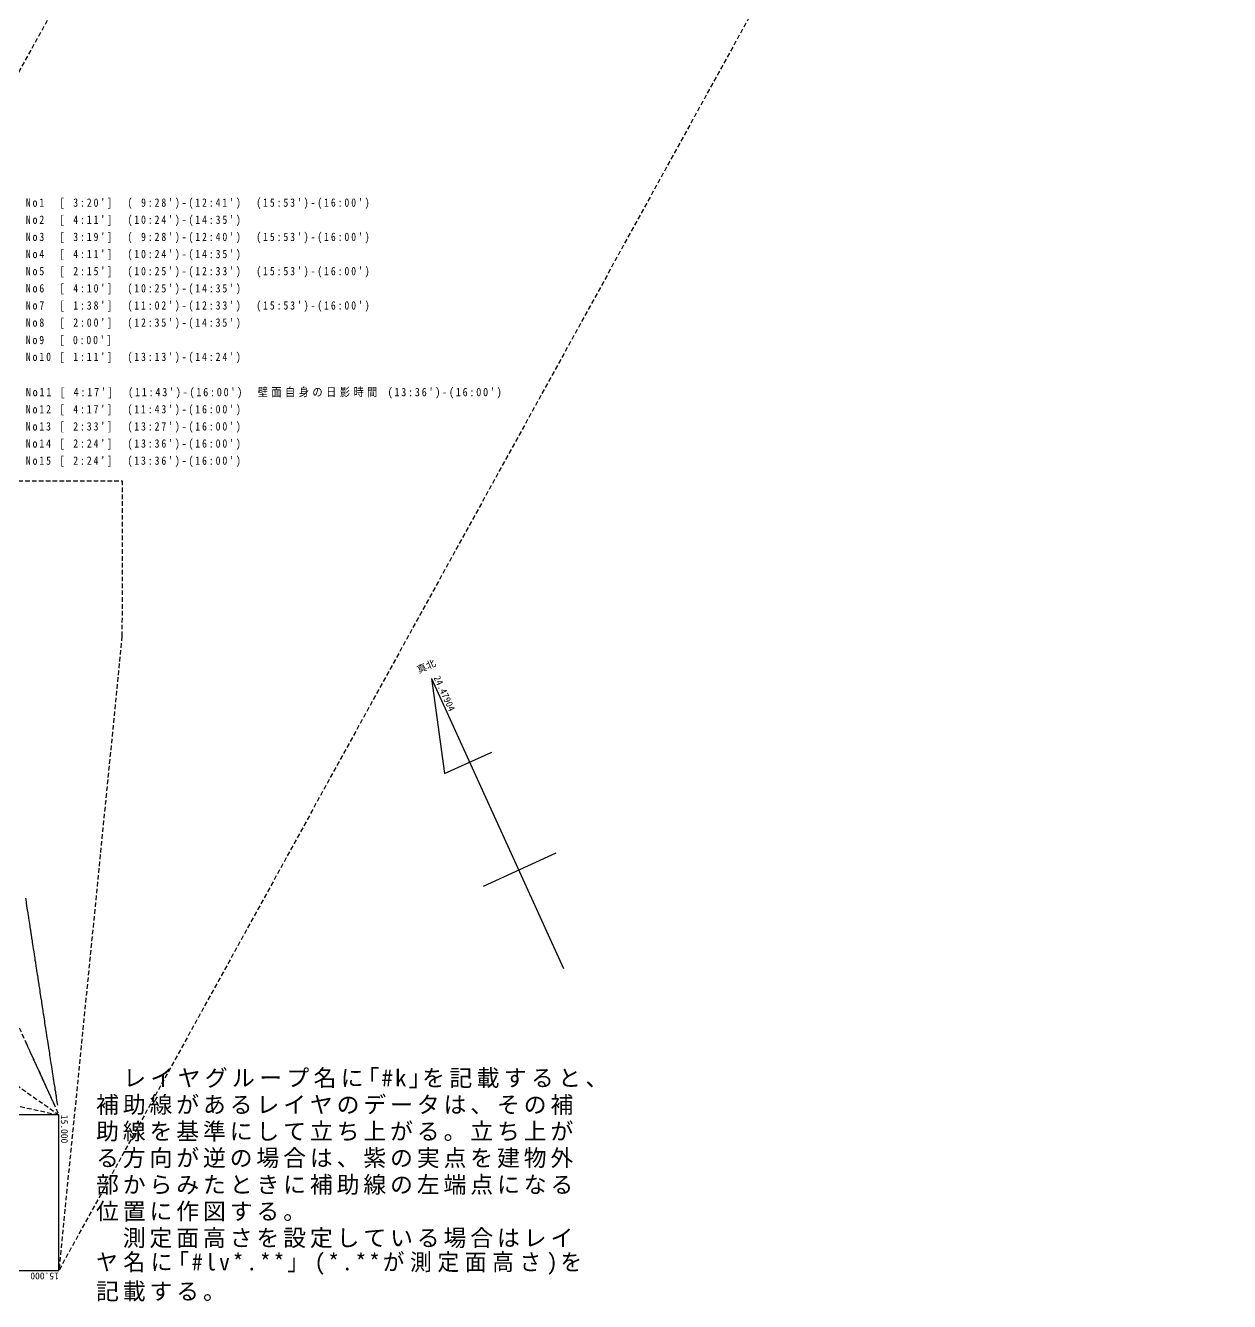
# Model space of a CAD drawing. Units: millimetres at full size. Extents: x -140993 to 75367, y -28745 to 105283.
# Drawn here: x 12126 to 75367, y -28745 to 38269 of the extents above; entities that cross this region are included whole.
import ezdxf
from ezdxf.enums import TextEntityAlignment as Align

# ---------------------------------------------------------------- set-up
doc = ezdxf.new("R2010")
doc.units = ezdxf.units.MM
doc.header["$LTSCALE"] = 200
doc.linetypes.add('DASHED1', pattern=[1.8, 1.2, -0.6])
for name, color, linetype in [('0-0_\u3000南棟', 4, 'Continuous'), ('0-4_ 方\u3000位', 7, 'Continuous'), ('0-5_ 説明文', 3, 'Continuous'), ('0-6_ 南壁面', 7, 'Continuous'), ('0-7_ 東壁面', 7, 'Continuous'), ('0-8_ 日影図', 4, 'DASHED1'), ('0-C_等時間図', 3, 'Continuous')]:
    doc.layers.add(name, color=color, linetype=linetype)
doc.styles.add('ＭＳ ゴシック', font='')
doc.styles.get('ＭＳ ゴシック').set_extended_font_data('MS Gothic')

msp = doc.modelspace()

# ---------------------------------------------------------------- linework, layer by layer
at = {"layer": '0-0_\u3000南棟', "color": 7}
msp.add_lwpolyline([(123.9, -18941.8), (123.9, -27118.8), (13876.1, -27118.8), (13876.1, -18941.8)], close=True, dxfattribs=at)
at = {"layer": '0-4_ 方\u3000位'}
for p, q in [((33451.3, 3978.5), (40389.4, -11260.4)), ((36177, -6924.1), (40006.4, -5180.6))]:
    msp.add_line(p, q, dxfattribs=at)
msp.add_lwpolyline([(33451.3, 3978.5), (34140.2, -1017.3), (36614.9, 109.4)], dxfattribs=at)
at = {"layer": '0-8_ 日影図'}
for p in [(5822.7, -1261.5), (-97.8, -9031.9)]:
    msp.add_line(p, (13874.4, -18946.3), dxfattribs=at)
for points in [[(-7676.5, 509.9), (44563.7, 95343.1), (58067.6, 95343.6), (58066.1, 85802.9), (52604.2, 75888.9), (53595.5, 75888.2), (69791.2, 105282.3), (75366.6, 105283.3), (75362.2, 101812.7), (61082.6, 75888.3), (66119.1, 75888.9), (66120.9, 67716.5), (13876.1, -27118.8)], [(-7676.5, 509.9), (-4358.8, 33814.9), (9145.1, 33815.4), (9143.6, 24274.7), (9039.2, 23236.2), (10128.2, 23236.4), (10128.2, 19767.9), (9589.8, 14360.6), (17196.6, 14360.8), (17193.8, 6186.3), (13876.1, -27118.8)], [(-17591.6, -23650.6), (-123423.7, -785.3), (-123418, 2048.8), (-140992.8, 5847), (-140992.9, 9315.6), (-135417.4, 9316.5), (-105702.9, 2893.9), (-105707.6, 3920.9), (-91953.1, 3921.1), (13874.4, -18946.3)]]:
    msp.add_lwpolyline(points, dxfattribs=at)
at = {"layer": '0-C_等時間図'}
for points in [[(12125.6, -7566.8), (12152.3, -7747.9), (12162.9, -7820), (12183.3, -7947.8), (12185, -7960.1), (12203.9, -8092.5), (12216.1, -8171.6), (12240.5, -8330), (12245.5, -8364.6), (12248.5, -8383.7), (12259.4, -8452.3), (12283.5, -8596.8), (12290, -8635.5), (12301.2, -8702.7), (12316.4, -8809), (12330.6, -8908.2), (12347.9, -9020.8), (12358, -9086.2), (12371.8, -9180.6), (12380, -9232.7), (12409.3, -9419.5), (12413.7, -9445.3), (12414.8, -9452.1), (12416.8, -9464), (12446.6, -9657.5), (12456.8, -9724.2), (12476, -9841), (12480.3, -9870.1), (12499.1, -9996), (12511.9, -10081.9), (12533.1, -10223.5), (12539, -10269), (12542.5, -10293.3), (12555, -10377.2), (12575.3, -10505.5)], [(12575.3, -10505.5), (12581, -10541), (12591.8, -10601.7), (12609.3, -10718.1), (12623.6, -10812.8), (12642.4, -10930.5), (12650.4, -10980.3), (12665.7, -11084.7), (12674.2, -11142.3), (12703.4, -11340.9), (12705.5, -11353.9), (12706, -11357.5), (12707.1, -11363.6), (12739.6, -11566.7), (12749.6, -11628.8), (12767.7, -11736.7), (12774, -11779.5), (12791.6, -11900.9), (12806.2, -11991.5), (12826.2, -12115.7), (12833.8, -12172.8), (12838.1, -12203.4), (12852.7, -12306.6), (12869.6, -12415.1), (12874.3, -12445.5), (12883.5, -12497.4), (12903.3, -12627.6), (12916.9, -12717.2), (12937.3, -12840.3), (12942.8, -12874), (12959.1, -12989.1), (12968.4, -13051.9), (12999, -13258.9), (12999.4, -13261.9), (12999.6, -13263.5), (13000.4, -13268.8), (13033, -13476), (13042.1, -13533.6), (13059.5, -13632.5), (13067.5, -13688.8)], [(13067.5, -13688.8), (13084, -13805.7), (13099.1, -13900.6), (13117.1, -14013.6), (13125.5, -14077.9), (13130.6, -14112.3), (13148.2, -14231.2), (13163.6, -14324.6), (13167.8, -14349.8), (13175.8, -14391.7), (13197.2, -14537.1), (13209.7, -14621.9), (13231.7, -14750), (13234.9, -14768.8), (13251.4, -14894.1), (13261.7, -14961.2), (13291.3, -15153.2), (13292.8, -15166.4), (13293.7, -15173.1), (13296.8, -15195.4), (13327.2, -15385.6), (13335.6, -15438), (13352.1, -15525.8), (13362, -15598.5), (13377.2, -15710.2), (13394.1, -15810.5), (13410.1, -15905.8), (13419, -15982.3), (13424.7, -16021.9), (13444.2, -16157.1), (13457.6, -16234.1), (13461.1, -16254.3), (13468.1, -16286.1), (13491.3, -16446.7), (13502.8, -16526.5), (13528.5, -16659.6), (13528.6, -16660.6), (13544.9, -16798.4), (13556.4, -16870.9), (13584.2, -17045.9)], [(12118.5, -15085.2), (12129.7, -15113.6), (12141.6, -15139.9), (12227.5, -15328.5), (12238.1, -15355.4), (12249.8, -15380.4), (12337.6, -15568.7), (12348.3, -15596.4), (12360.2, -15621.8), (12448.1, -15808.2), (12459, -15837.1), (12471.3, -15863.5), (12557.8, -16049.5), (12568.6, -16078.4), (12580.7, -16104.5), (12667.4, -16291.2), (12677.9, -16319.7), (12689.9, -16345.4), (12777.2, -16532.2), (12787.5, -16560.9), (12799.7, -16586.5), (12887.6, -16771.9), (12898.1, -16801.8), (12910.5, -16828.1), (12997.6, -17012.5), (13007.9, -17042.9), (13020.3, -17069.3), (13107.5, -17253.4), (13117.5, -17284.1), (13130, -17310.4), (13217.5, -17494), (13227.1, -17525.4)], [(13584.2, -17045.9), (13586.2, -17070.8), (13588, -17082.7), (13591.6, -17118.7), (13620.6, -17294.8), (13628.4, -17342.7), (13646.5, -17414.5), (13658.1, -17508.8), (13671.1, -17614.4), (13692.8, -17721.7), (13706.4, -17789.3), (13718.5, -17884), (13739.6, -17939.2), (13735.6, -18072.7), (13750.3, -18143.2), (13753.6, -18159.1), (13762.2, -18175.4), (13790.7, -18358.2), (13801.7, -18428.3)], [(13227.1, -17525.4), (13239.7, -17551.5), (13327.9, -17733.5), (13337.3, -17766.3), (13350.3, -17792.9), (13438.3, -17973), (13447.1, -18007.5), (13460.5, -18034.3), (13549.3, -18210.8), (13557.2, -18248.5), (13571.6, -18275.9), (13661.1, -18446.5), (13667.8, -18489.3)]]:
    msp.add_lwpolyline(points, dxfattribs=at)

# ---------------------------------------------------------------- texts
at = {"layer": '0-0_\u3000南棟', "style": 'ＭＳ ゴシック'}
for rotation, p in [(270, (13876.1, -18941.8)), (180, (13876.1, -27118.8))]:
    msp.add_text('15.000', height=366.6, rotation=rotation, dxfattribs=at).set_placement(p, align=Align.BOTTOM_LEFT)
at = {"layer": '0-4_ 方\u3000位', "color": 4, "style": 'ＭＳ ゴシック'}
for s, rotation, p in [('真北', 24.479, (32830.5, 4135.4)), ('24.47904', 294.479, (33451.3, 3978.5))]:
    msp.add_text(s, height=366.6, rotation=rotation, dxfattribs=at).set_placement(p, align=Align.BOTTOM_LEFT)
at = {"layer": '0-5_ 説明文', "char_height": 879.8, "attachment_point": 7, "style": 'ＭＳ ゴシック'}
for s, insert in [('\\T1.19;\u3000レイヤグループ名に｢#k｣を記載すると、', (15830.9, -17545.2)), ('\\T1.17;補助線があるレイヤのデータは、その補', (15830.9, -18945.2)), ('\\T1.17;助線を基準にして立ち上がる。立ち上が', (15830.9, -20345.2)), ('\\T1.17;る方向が逆の場合は、紫の実点を建物外', (15830.9, -21745.2)), ('\\T1.17;部からみたときに補助線の左端点になる', (15830.9, -23145.2)), ('\\T1.17;位置に作図する。', (15830.9, -24545.2)), ('\\T1.17;\u3000測定面高さを設定している場合はレイ', (15830.9, -25945.2)), ('\\T1.26;\\W0.95;ヤ名に｢#lv*.**｣\\~(*.**が測定面高さ)を', (15830.9, -27345.2)), ('\\T1.17;記載する。', (15830.9, -28745.2))]:
    msp.add_mtext(s, dxfattribs=dict(at, insert=insert))
at = {"layer": '0-6_ 南壁面', "char_height": 439.9, "attachment_point": 7, "style": 'ＭＳ ゴシック'}
for s, insert in [("\\T1.4;\\W0.85;No1\\~\\~[\\~3:20']\\~\\~(\\~9:28')-(12:41')\\~\\~(15:53')-(16:00')", (12141.6, 28633.4)), ("\\T1.4;\\W0.85;No2\\~\\~[\\~4:11']\\~\\~(10:24')-(14:35')", (12141.6, 27733.4)), ("\\T1.4;\\W0.85;No3\\~\\~[\\~3:19']\\~\\~(\\~9:28')-(12:40')\\~\\~(15:53')-(16:00')", (12141.6, 26833.4)), ("\\T1.4;\\W0.85;No4\\~\\~[\\~4:11']\\~\\~(10:24')-(14:35')", (12141.6, 25933.4)), ("\\T1.4;\\W0.85;No5\\~\\~[\\~2:15']\\~\\~(10:25')-(12:33')\\~\\~(15:53')-(16:00')", (12141.6, 25033.4)), ("\\T1.4;\\W0.85;No6\\~\\~[\\~4:10']\\~\\~(10:25')-(14:35')", (12141.6, 24133.4)), ("\\T1.4;\\W0.85;No7\\~\\~[\\~1:38']\\~\\~(11:02')-(12:33')\\~\\~(15:53')-(16:00')", (12141.6, 23233.4)), ("\\T1.4;\\W0.85;No8\\~\\~[\\~2:00']\\~\\~(12:35')-(14:35')", (12141.6, 22333.4)), ("\\T1.39;\\W0.85;No9\\~\\~[\\~0:00']", (12141.6, 21433.4)), ("\\T1.4;\\W0.85;No10\\~[\\~1:11']\\~\\~(13:13')-(14:24')", (12141.6, 20533.4))]:
    msp.add_mtext(s, dxfattribs=dict(at, insert=insert))
at = {"layer": '0-7_ 東壁面', "char_height": 439.9, "attachment_point": 7, "style": 'ＭＳ ゴシック'}
for s, insert in [("\\T1.33;\\W0.9;No11\\~[\\~4:17']\\~\\~(11:43')-(16:00')\\~\\~壁面自身の日影時間\\~(13:36')-(16:00')", (12141.6, 18681.3)), ("\\T1.4;\\W0.85;No12\\~[\\~4:17']\\~\\~(11:43')-(16:00')", (12141.6, 17781.3)), ("\\T1.4;\\W0.85;No13\\~[\\~2:33']\\~\\~(13:27')-(16:00')", (12141.6, 16881.3)), ("\\T1.4;\\W0.85;No14\\~[\\~2:24']\\~\\~(13:36')-(16:00')", (12141.6, 15981.3)), ("\\T1.4;\\W0.85;No15\\~[\\~2:24']\\~\\~(13:36')-(16:00')", (12141.6, 15081.3))]:
    msp.add_mtext(s, dxfattribs=dict(at, insert=insert))

doc.saveas('drawing.dxf')
